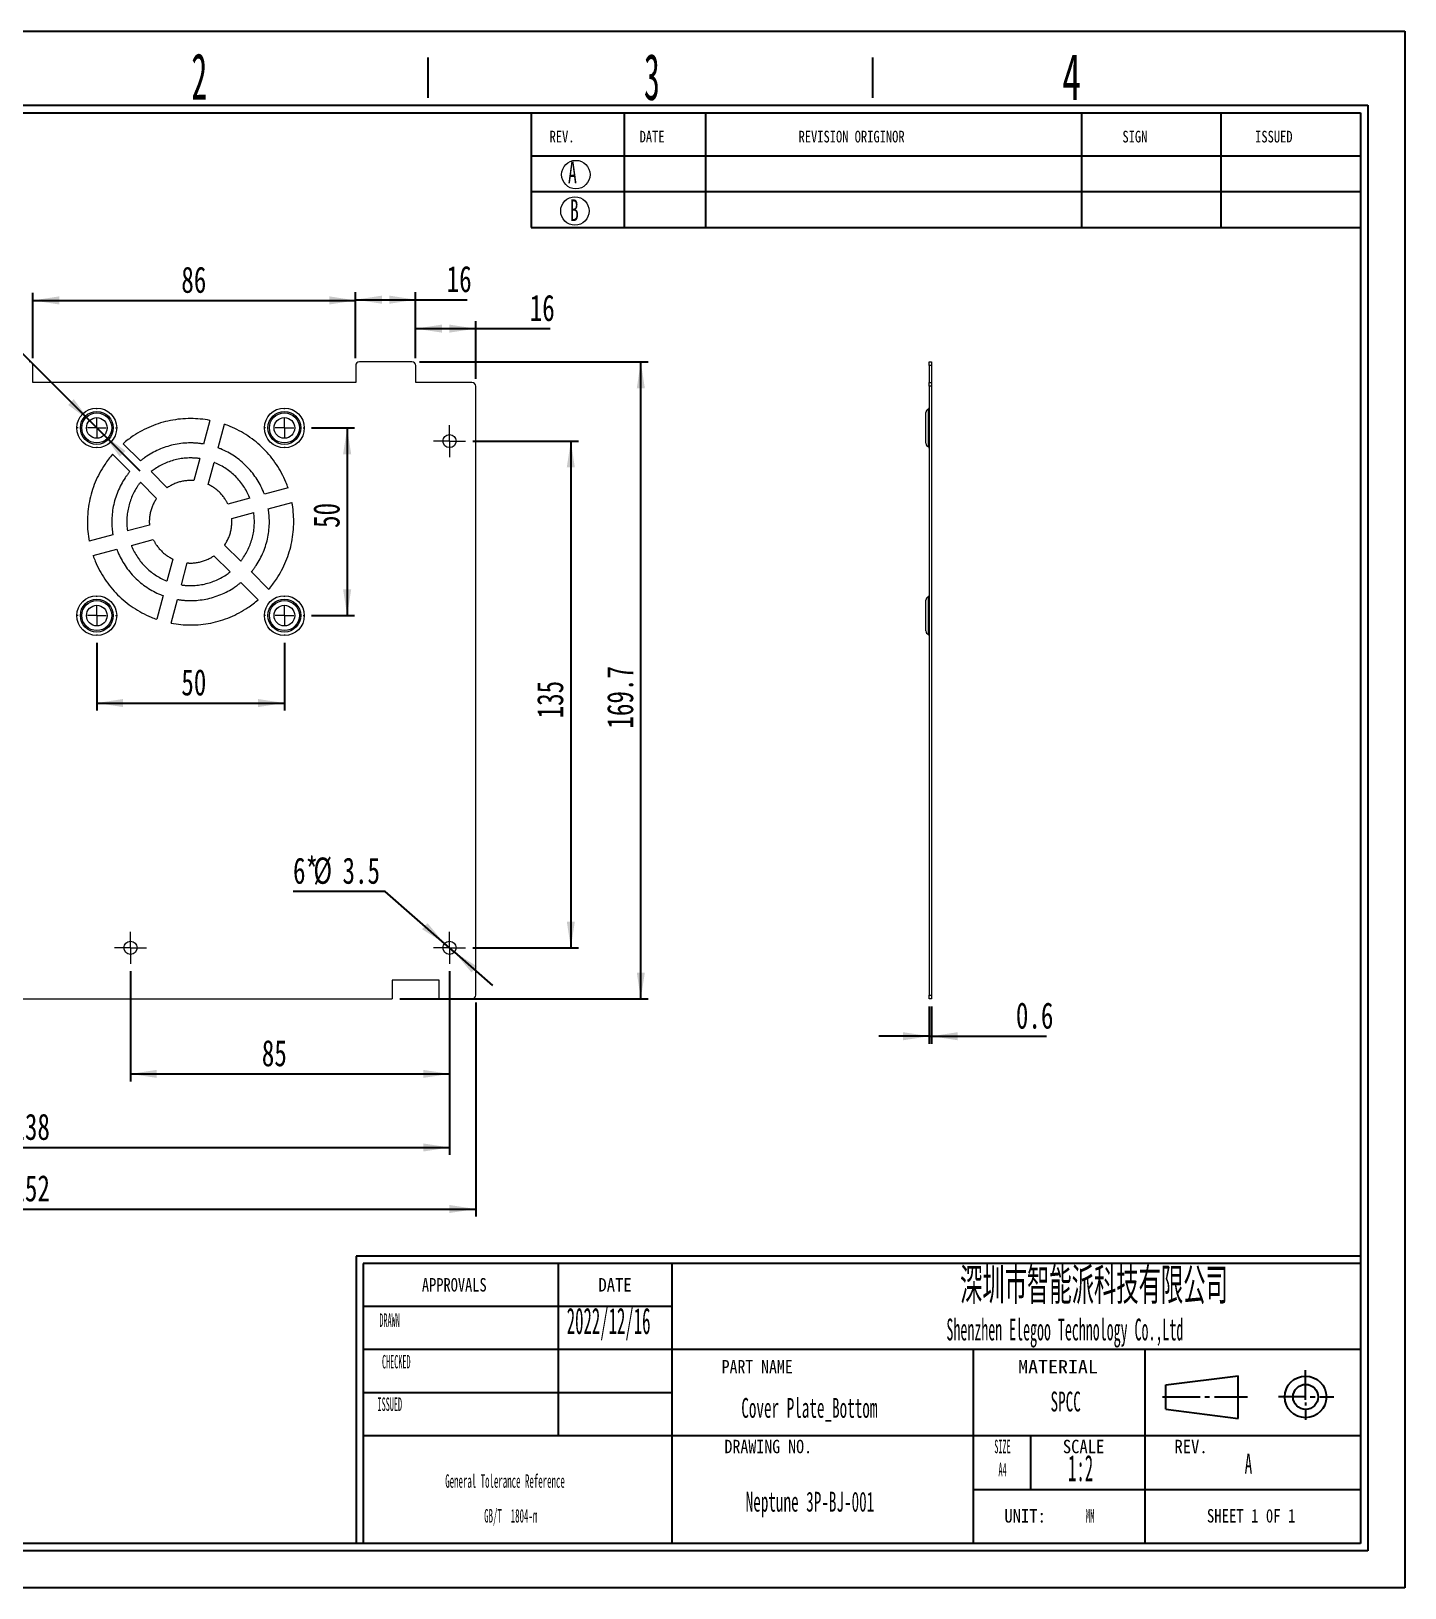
# Model space of a CAD drawing. Header units: millimetres. Extents: x 2 to 295, y 1 to 209.
# Drawn here: x 112 to 295.1, y 1.3 to 208.7 of the extents above; entities that cross this region are included whole.
import ezdxf

# ---------------------------------------------------------------- set-up
doc = ezdxf.new("R2010")
doc.units = ezdxf.units.MM
doc.linetypes.add('CENTER', pattern=[10.16, 6.35, -1.27, 1.27, -1.27])
doc.layers.add('DIM', color=5, linetype='Continuous')
doc.layers.add('SLD-0', color=179, linetype='Continuous')
doc.layers.add('中心线', color=1, linetype='CENTER', lineweight=15)
doc.styles.add('SLDTEXTSTYLE0', font='TXT', dxfattribs={"width": 0.56})
doc.styles.add('SLDTEXTSTYLE1', font='TXT', dxfattribs={"width": 0.469})
doc.styles.add('SLDTEXTSTYLE10', font='TXT', dxfattribs={"width": 1.089})
doc.styles.add('SLDTEXTSTYLE11', font='TXT', dxfattribs={"width": 0.56, "bigfont": 'bigfont'})
doc.styles.add('SLDTEXTSTYLE12', font='TXT', dxfattribs={"width": 0.805625})
doc.styles.add('SLDTEXTSTYLE13', font='TXT', dxfattribs={"width": 0.7})
doc.styles.add('SLDTEXTSTYLE2', font='TXT', dxfattribs={"width": 0.484})
doc.styles.add('SLDTEXTSTYLE3', font='TXT', dxfattribs={"width": 0.40535})
doc.styles.add('SLDTEXTSTYLE4', font='TXT', dxfattribs={"width": 0.6})
doc.styles.add('SLDTEXTSTYLE5', font='TXT', dxfattribs={"width": 0.5025})
doc.styles.add('SLDTEXTSTYLE6', font='TXT', dxfattribs={"width": 0.9075})
doc.styles.add('SLDTEXTSTYLE7', font='TXT', dxfattribs={"width": 0.870455})
doc.styles.add('SLDTEXTSTYLE8', font='TXT', dxfattribs={"width": 0.7865})
doc.styles.add('SLDTEXTSTYLE9', font='TXT', dxfattribs={"width": 0.862222})
doc.dimstyles.new('SLDDIMSTYLE0', dxfattribs={"dimtxt": 3.5, "dimasz": 3.5, "dimexe": 0, "dimexo": 0.0625, "dimgap": 0.875, "dimtad": 2, "dimlfac": 2, "dimrnd": 1e-09, "dimzin": 12, "dimdsep": 46, "dimtxsty": 'SLDTEXTSTYLE1', "dimsah": 1, "dimcen": 0.09, "dimadec": 0, "dimazin": 3, "dimtfac": 1, "dimtofl": 0, "dimtmove": 0, "dimatfit": 3, "dimfxl": 0, "dimfrac": 2, "dimtolj": 1, "dimtzin": 12, "dimarcsym": 0})
doc.dimstyles.new('SLDDIMSTYLE1', dxfattribs={"dimtxt": 3.5, "dimasz": 3.5, "dimexe": 0, "dimexo": 0.0625, "dimgap": 0.875, "dimtad": 0, "dimtih": 1, "dimtoh": 1, "dimlfac": 2, "dimrnd": 1e-09, "dimzin": 12, "dimdsep": 46, "dimtxsty": 'SLDTEXTSTYLE1', "dimsah": 1, "dimcen": 0, "dimadec": 0, "dimazin": 3, "dimtfac": 1, "dimtmove": 0, "dimatfit": 3, "dimfxl": 0, "dimfrac": 2, "dimtolj": 1, "dimtzin": 12, "dimarcsym": 0})
doc.dimstyles.new('SLDDIMSTYLE2', dxfattribs={"dimtxt": 3.5, "dimasz": 3.5, "dimexe": 0, "dimexo": 0.0625, "dimgap": 0.875, "dimtad": 0, "dimtih": 1, "dimtoh": 1, "dimlfac": 2, "dimrnd": 1e-09, "dimzin": 12, "dimdsep": 46, "dimtxsty": 'SLDTEXTSTYLE1', "dimsah": 1, "dimcen": 0, "dimadec": 0, "dimazin": 3, "dimtfac": 1, "dimtmove": 0, "dimatfit": 3, "dimfxl": 0, "dimfrac": 2, "dimtolj": 1, "dimtzin": 12, "dimarcsym": 0})
doc.dimstyles.new('SLDDIMSTYLE4', dxfattribs={"dimtxt": 3.5, "dimasz": 3.5, "dimexe": 0, "dimexo": 0.0625, "dimgap": 0.875, "dimtad": 2, "dimlfac": 2, "dimrnd": 1e-09, "dimdsep": 46, "dimtxsty": 'SLDTEXTSTYLE1', "dimsah": 1, "dimcen": 0.09, "dimadec": 0, "dimazin": 2, "dimtfac": 1, "dimtmove": 0, "dimatfit": 0, "dimfxl": 0, "dimfrac": 2, "dimtolj": 1, "dimtzin": 12, "dimarcsym": 0})

# ---------------------------------------------------------------- blocks, each defined once
blk = doc.blocks.new('SW_NOTE_1')
at = {"layer": 'SLD-0', "color": 0, "char_height": 1.7927, "attachment_point": 2, "style": 'SLDTEXTSTYLE2'}
for s, insert in [('General Tolerance Reference', (12.75, 2.31)), ('GB/T  1804-m', (13.51, -2.32))]:
    blk.add_mtext(s, dxfattribs=dict(at, insert=insert))
blk = doc.blocks.new('_D')
at = {"layer": 'DIM'}
for p, q in [((45.28, 79.26), (45.28, 50.76)), ((171.28, 79.26), (171.28, 50.76)), ((45.28, 51.76), (171.28, 51.76))]:
    blk.add_line(p, q, dxfattribs=at)
for points in [[(45.28, 51.76), (48.78, 51.23), (48.78, 52.3)], [(171.28, 51.76), (167.78, 52.3), (167.78, 51.23)]]:
    blk.add_solid(points, dxfattribs=at)
at = {"layer": 'DIM', "insert": (109.54, 56.28), "char_height": 3.5, "attachment_point": 1, "style": 'SLDTEXTSTYLE13'}
blk.add_mtext('252', dxfattribs=at)
blk = doc.blocks.new('_D_1')
at = {"layer": 'DIM'}
for p, q in [((163.78, 164.61), (194.28, 164.61)), ((193.28, 79.76), (193.28, 164.61)), ((161.16, 79.76), (194.28, 79.76))]:
    blk.add_line(p, q, dxfattribs=at)
for points in [[(193.28, 164.61), (192.75, 161.11), (193.82, 161.11)], [(193.28, 79.76), (193.82, 83.26), (192.75, 83.26)]]:
    blk.add_solid(points, dxfattribs=at)
at = {"layer": 'DIM', "insert": (188.77, 115.76), "char_height": 3.5, "attachment_point": 1, "rotation": 90, "style": 'SLDTEXTSTYLE13'}
blk.add_mtext('169.7', dxfattribs=at)
blk = doc.blocks.new('_D_2')
at = {"layer": 'DIM'}
for p, q in [((170.91, 154.06), (184.96, 154.06)), ((183.96, 154.06), (183.96, 86.56)), ((170.91, 86.56), (184.96, 86.56))]:
    blk.add_line(p, q, dxfattribs=at)
for points in [[(183.96, 154.06), (183.42, 150.56), (184.49, 150.56)], [(183.96, 86.56), (184.49, 90.06), (183.42, 90.06)]]:
    blk.add_solid(points, dxfattribs=at)
at = {"layer": 'DIM', "insert": (179.44, 117.12), "char_height": 3.5, "attachment_point": 1, "rotation": 90, "style": 'SLDTEXTSTYLE13'}
blk.add_mtext('135', dxfattribs=at)
blk = doc.blocks.new('_D_3')
at = {"layer": 'DIM'}
for p, q in [((48.78, 83.44), (48.78, 58.96)), ((167.78, 83.44), (167.78, 58.96)), ((48.78, 59.96), (167.78, 59.96))]:
    blk.add_line(p, q, dxfattribs=at)
for points in [[(48.78, 59.96), (52.28, 59.42), (52.28, 60.5)], [(167.78, 59.96), (164.28, 60.5), (164.28, 59.42)]]:
    blk.add_solid(points, dxfattribs=at)
at = {"layer": 'DIM', "insert": (109.54, 64.47), "char_height": 3.5, "attachment_point": 1, "style": 'SLDTEXTSTYLE13'}
blk.add_mtext('238', dxfattribs=at)
blk = doc.blocks.new('_D_4')
at = {"layer": 'DIM'}
for p, q in [((159.2, 94.08), (146.94, 94.08)), ((167.13, 87.14), (159.2, 94.08)), ((168.44, 85.99), (167.13, 87.14)), ((168.44, 85.99), (173.51, 81.56))]:
    blk.add_line(p, q, dxfattribs=at)
for points in [[(167.13, 87.14), (164.85, 89.85), (164.14, 89.04)], [(168.44, 85.99), (170.72, 83.28), (171.43, 84.09)]]:
    blk.add_solid(points, dxfattribs=at)
at = {"layer": 'DIM', "char_height": 3.5, "attachment_point": 1, "style": 'SLDTEXTSTYLE13'}
for s, insert in [('6*', (146.94, 98.59)), ('%%c', (149.66, 98.59)), ('3.5', (153.53, 98.59))]:
    blk.add_mtext(s, dxfattribs=dict(at, insert=insert))
blk = doc.blocks.new('_D_5')
at = {"layer": 'DIM'}
for p, q in [((120.78, 127.19), (120.78, 118.17)), ((145.78, 127.19), (145.78, 118.17)), ((120.78, 119.17), (145.78, 119.17))]:
    blk.add_line(p, q, dxfattribs=at)
for points in [[(120.78, 119.17), (124.28, 118.63), (124.28, 119.7)], [(145.78, 119.17), (142.28, 119.7), (142.28, 118.63)]]:
    blk.add_solid(points, dxfattribs=at)
at = {"layer": 'DIM', "insert": (132.05, 123.68), "char_height": 3.5, "attachment_point": 1, "style": 'SLDTEXTSTYLE13'}
blk.add_mtext('50', dxfattribs=at)
blk = doc.blocks.new('_D_6')
at = {"layer": 'DIM'}
for p, q in [((149.41, 155.81), (155.15, 155.81)), ((154.15, 155.81), (154.15, 130.81)), ((149.41, 130.81), (155.15, 130.81))]:
    blk.add_line(p, q, dxfattribs=at)
for points in [[(154.15, 155.81), (153.61, 152.31), (154.69, 152.31)], [(154.15, 130.81), (154.69, 134.31), (153.61, 134.31)]]:
    blk.add_solid(points, dxfattribs=at)
at = {"layer": 'DIM', "insert": (149.64, 142.49), "char_height": 3.5, "attachment_point": 1, "rotation": 90, "style": 'SLDTEXTSTYLE13'}
blk.add_mtext('50', dxfattribs=at)
blk = doc.blocks.new('SW_SYMBOL_HOLE_SPOT')
at = {"layer": 'DIM', "color": 0}
for p, q in [((0, 875), (0, 75)), ((1600, 75), (1600, 875)), ((0, 75), (1600, 75))]:
    blk.add_line(p, q, dxfattribs=at)
blk = doc.blocks.new('_D_7')
at = {"layer": 'DIM'}
for p, q in [((99.03, 177.56), (52.83, 177.56)), ((119.81, 156.79), (99.03, 177.56)), ((121.76, 154.84), (119.81, 156.79)), ((121.76, 154.84), (126.52, 150.08))]:
    blk.add_line(p, q, dxfattribs=at)
for points in [[(119.81, 156.79), (117.72, 159.64), (116.96, 158.88)], [(121.76, 154.84), (123.85, 151.99), (124.61, 152.75)]]:
    blk.add_solid(points, dxfattribs=at)
at = {"layer": 'DIM', "xscale": 0.004072727272727273, "yscale": 0.004072727272727273, "zscale": 0.004072727272727273}
blk.add_blockref('SW_SYMBOL_HOLE_SPOT', (63.51, 177.42), dxfattribs=at)
at = {"layer": 'DIM', "char_height": 3.5, "attachment_point": 1, "style": 'SLDTEXTSTYLE13'}
for s, insert in [('4*', (52.83, 181.65)), ('%%c', (55.56, 181.65)), ('5.5', (59.43, 181.65)), ('%%c', (70.43, 181.65)), ('10Protruding1.5mm', (74.3, 181.65))]:
    blk.add_mtext(s, dxfattribs=dict(at, insert=insert))
blk = doc.blocks.new('_D_8')
at = {"layer": 'DIM'}
for p, q in [((125.28, 83.44), (125.28, 68.76)), ((167.78, 83.44), (167.78, 68.76)), ((125.28, 69.76), (167.78, 69.76))]:
    blk.add_line(p, q, dxfattribs=at)
for points in [[(125.28, 69.76), (128.78, 69.23), (128.78, 70.3)], [(167.78, 69.76), (164.28, 70.3), (164.28, 69.23)]]:
    blk.add_solid(points, dxfattribs=at)
at = {"layer": 'DIM', "insert": (142.78, 74.28), "char_height": 3.5, "attachment_point": 1, "style": 'SLDTEXTSTYLE13'}
blk.add_mtext('85', dxfattribs=at)
blk = doc.blocks.new('_D_13')
at = {"layer": 'DIM'}
for p, q in [((112.28, 165.11), (112.28, 173.8)), ((112.28, 172.8), (155.28, 172.8)), ((155.28, 165.11), (155.28, 173.8))]:
    blk.add_line(p, q, dxfattribs=at)
for points in [[(112.28, 172.8), (115.78, 172.26), (115.78, 173.34)], [(155.28, 172.8), (151.78, 173.34), (151.78, 172.26)]]:
    blk.add_solid(points, dxfattribs=at)
at = {"layer": 'DIM', "insert": (132.05, 177.31), "char_height": 3.5, "attachment_point": 1, "style": 'SLDTEXTSTYLE13'}
blk.add_mtext('86', dxfattribs=at)
blk = doc.blocks.new('_D_14')
at = {"layer": 'DIM'}
for p, q in [((155.28, 165.11), (155.28, 173.9)), ((155.28, 172.9), (163.28, 172.9)), ((163.28, 165.11), (163.28, 173.9)), ((163.28, 172.9), (170.14, 172.9))]:
    blk.add_line(p, q, dxfattribs=at)
for points in [[(155.28, 172.9), (158.78, 172.36), (158.78, 173.44)], [(163.28, 172.9), (159.78, 173.44), (159.78, 172.36)]]:
    blk.add_solid(points, dxfattribs=at)
at = {"layer": 'DIM', "insert": (167.41, 177.41), "char_height": 3.5, "attachment_point": 1, "style": 'SLDTEXTSTYLE13'}
blk.add_mtext('16', dxfattribs=at)
blk = doc.blocks.new('_D_15')
at = {"layer": 'DIM'}
for p, q in [((163.28, 165.11), (163.28, 170.04)), ((163.28, 169.04), (171.28, 169.04)), ((171.28, 162.36), (171.28, 170.04)), ((171.28, 169.04), (181.2, 169.04))]:
    blk.add_line(p, q, dxfattribs=at)
for points in [[(163.28, 169.04), (166.78, 168.51), (166.78, 169.58)], [(171.28, 169.04), (167.78, 169.58), (167.78, 168.51)]]:
    blk.add_solid(points, dxfattribs=at)
at = {"layer": 'DIM', "insert": (178.48, 173.56), "char_height": 3.5, "attachment_point": 1, "style": 'SLDTEXTSTYLE13'}
blk.add_mtext('16', dxfattribs=at)
blk = doc.blocks.new('SW_CENTERMARKSYMBOL_1')
at = {"layer": '中心线', "color": 0}
for p, q in [((0, 1.25), (0, 2.125)), ((-1.25, 0), (-2.125, 0)), ((0, 0), (-1.25, 0)), ((0, 0), (0, 1.25)), ((0, 0), (0, -1.25)), ((0, 0), (1.25, 0)), ((1.25, 0), (2.125, 0)), ((0, -1.25), (0, -2.125))]:
    blk.add_line(p, q, dxfattribs=at)
blk = doc.blocks.new('SW_CENTERMARKSYMBOL_3')
at = {"layer": '中心线', "color": 0}
for p, q in [((0, 1.25), (0, 2.125)), ((-1.25, 0), (-2.125, 0)), ((0, 0), (-1.25, 0)), ((0, 0), (0, 1.25)), ((0, 0), (0, -1.25)), ((0, 0), (1.25, 0)), ((1.25, 0), (2.125, 0)), ((0, -1.25), (0, -2.125))]:
    blk.add_line(p, q, dxfattribs=at)
blk = doc.blocks.new('SW_CENTERMARKSYMBOL_5')
at = {"layer": '中心线', "color": 0}
for p, q in [((0, 1.25), (0, 2.125)), ((-1.25, 0), (-2.125, 0)), ((0, 0), (-1.25, 0)), ((0, 0), (0, 1.25)), ((0, 0), (0, -1.25)), ((0, 0), (1.25, 0)), ((1.25, 0), (2.125, 0)), ((0, -1.25), (0, -2.125))]:
    blk.add_line(p, q, dxfattribs=at)
blk = doc.blocks.new('SW_CENTERMARKSYMBOL_6')
at = {"layer": '中心线', "color": 0}
for p, q in [((0, 2.5), (0, 2.625)), ((-2.5, 0), (-2.625, 0)), ((0, 0), (-1.25, 0)), ((0, 0), (0, 1.25)), ((0, 0), (0, -1.25)), ((0, 0), (1.25, 0)), ((2.5, 0), (2.625, 0)), ((0, -2.5), (0, -2.625))]:
    blk.add_line(p, q, dxfattribs=at)
blk = doc.blocks.new('SW_CENTERMARKSYMBOL_7')
at = {"layer": '中心线', "color": 0}
for p, q in [((0, 2.5), (0, 2.625)), ((-2.5, 0), (-2.625, 0)), ((0, 0), (-1.25, 0)), ((0, 0), (0, 1.25)), ((0, 0), (0, -1.25)), ((0, 0), (1.25, 0)), ((2.5, 0), (2.625, 0)), ((0, -2.5), (0, -2.625))]:
    blk.add_line(p, q, dxfattribs=at)
blk = doc.blocks.new('SW_CENTERMARKSYMBOL_8')
at = {"layer": '中心线', "color": 0}
for p, q in [((0, 2.5), (0, 2.625)), ((-2.5, 0), (-2.625, 0)), ((0, 0), (-1.25, 0)), ((0, 0), (0, 1.25)), ((0, 0), (0, -1.25)), ((0, 0), (1.25, 0)), ((2.5, 0), (2.625, 0)), ((0, -2.5), (0, -2.625))]:
    blk.add_line(p, q, dxfattribs=at)
blk = doc.blocks.new('SW_CENTERMARKSYMBOL_9')
at = {"layer": '中心线', "color": 0}
for p, q in [((0, 2.5), (0, 2.625)), ((-2.5, 0), (-2.625, 0)), ((0, 0), (-1.25, 0)), ((0, 0), (0, 1.25)), ((0, 0), (0, -1.25)), ((0, 0), (1.25, 0)), ((2.5, 0), (2.625, 0)), ((0, -2.5), (0, -2.625))]:
    blk.add_line(p, q, dxfattribs=at)
blk = doc.blocks.new('_D_17')
at = {"layer": 'DIM'}
for p, q in [((231.73, 78.76), (231.73, 73.78)), ((232.03, 78.76), (232.03, 73.78)), ((231.73, 74.78), (225, 74.78)), ((231.73, 74.78), (232.03, 74.78)), ((232.03, 74.78), (247.35, 74.78))]:
    blk.add_line(p, q, dxfattribs=at)
for points in [[(231.73, 74.78), (228.23, 75.32), (228.23, 74.24)], [(232.03, 74.78), (235.53, 74.24), (235.53, 75.32)]]:
    blk.add_solid(points, dxfattribs=at)
at = {"layer": 'DIM', "insert": (243.27, 79.29), "char_height": 3.5, "attachment_point": 1, "style": 'SLDTEXTSTYLE13'}
blk.add_mtext('0.6', dxfattribs=at)

msp = doc.modelspace()

# ---------------------------------------------------------------- linework, layer by layer
at = {"color": 7, "linetype": 'Continuous', "lineweight": 15}
for p, q in [((112.2847, 161.8639), (112.2847, 164.1139)), ((155.2847, 164.1139), (155.2847, 161.8639)), ((162.7847, 164.6139), (155.7847, 164.6139)), ((163.2847, 161.8639), (163.2847, 164.1139)), ((231.7284, 164.6139), (232.0284, 164.6139)), ((231.7284, 164.1139), (231.7284, 164.6139)), ((232.0284, 164.1139), (231.7284, 164.1139)), ((231.7284, 164.1139), (231.7284, 161.8639)), ((232.0284, 164.6139), (232.0284, 164.1139)), ((232.0284, 164.1139), (232.0284, 161.8639)), ((155.2847, 161.8639), (112.2847, 161.8639)), ((170.7847, 161.8639), (163.2847, 161.8639)), ((231.7284, 161.8639), (232.0284, 161.8639)), ((231.7284, 161.3639), (231.7284, 161.8639)), ((232.0284, 161.8639), (232.0284, 161.3639)), ((171.2847, 80.2639), (171.2847, 161.3639)), ((232.0284, 161.3639), (231.7284, 161.3639)), ((231.7284, 161.3639), (231.7284, 80.2639)), ((232.0284, 161.3639), (232.0284, 80.2639)), ((231.2784, 153.7677), (231.2784, 157.8601)), ((231.5998, 158.3271), (231.5998, 155.8139)), ((135.8681, 156.819), (135.024, 153.6688)), ((136.9559, 153.1512), (137.8, 156.3015)), ((231.5998, 155.8139), (231.5998, 153.3007)), ((126.6009, 151.4119), (124.2947, 153.7181)), ((232.0697, 153.8139), (232.0284, 153.8139)), ((122.8805, 152.3039), (125.1867, 149.9977)), ((134.5034, 151.7261), (133.7185, 148.7968)), ((130.1675, 147.8453), (128.0231, 149.9897)), ((135.6504, 148.2791), (136.4353, 151.2084)), ((126.6089, 148.5755), (128.7533, 146.431)), ((146.2723, 147.8292), (143.122, 146.9851)), ((231.7284, 148.8139), (231.6905, 148.8139)), ((232.0692, 148.8139), (232.0284, 148.8139)), ((141.1792, 146.4645), (138.2499, 145.6796)), ((143.6396, 145.0532), (146.7898, 145.8973)), ((138.7676, 143.7477), (141.6969, 144.5327)), ((122.9297, 141.5746), (119.7796, 140.7305)), ((127.8018, 142.88), (124.8725, 142.0951)), ((120.2971, 138.7986), (123.4474, 139.6427)), ((125.3901, 140.1633), (128.3194, 140.9482)), ((139.9605, 138.0523), (137.8161, 140.1967)), ((130.919, 138.3487), (130.1341, 135.4194)), ((132.0659, 134.9017), (132.8508, 137.831)), ((136.4018, 138.7825), (138.5463, 136.6381)), ((231.6905, 137.8139), (231.7284, 137.8139)), ((232.0284, 137.8139), (232.0692, 137.8139)), ((139.9685, 135.2159), (142.2746, 132.9097)), ((143.6889, 134.3239), (141.3827, 136.6301)), ((129.6135, 133.4766), (128.7694, 130.3263)), ((130.7013, 129.8088), (131.5454, 132.9589)), ((231.2784, 128.7677), (231.2784, 132.8601)), ((231.5998, 133.3271), (231.5998, 130.8139)), ((232.0284, 132.8139), (232.0697, 132.8139)), ((231.5998, 130.8139), (231.5998, 128.3007)), ((166.4097, 82.2639), (160.1597, 82.2639)), ((160.1597, 82.2639), (160.1597, 79.7639)), ((166.4097, 79.7639), (166.4097, 82.2639)), ((68.7847, 79.7639), (160.1597, 79.7639)), ((166.4097, 79.7639), (170.7847, 79.7639)), ((231.7284, 80.2639), (232.0284, 80.2639)), ((231.7284, 79.7639), (231.7284, 80.2639)), ((232.0284, 79.7639), (231.7284, 79.7639)), ((232.0284, 80.2639), (232.0284, 79.7639))]:
    msp.add_line(p, q, dxfattribs=at)
for centre, radius in [((120.7847, 155.8139), 2.6538), ((120.7847, 155.8139), 2.1868), ((120.7847, 155.8139), 2), ((145.7847, 155.8139), 2.6538), ((145.7847, 155.8139), 2.1868), ((145.7847, 155.8139), 2), ((120.7847, 155.8139), 1.375), ((145.7847, 155.8139), 1.375), ((167.7847, 154.0639), 0.875), ((120.7847, 130.8139), 2.6538), ((120.7847, 130.8139), 2.1868), ((120.7847, 130.8139), 2), ((145.7847, 130.8139), 2.6538), ((145.7847, 130.8139), 2.1868), ((145.7847, 130.8139), 2), ((120.7847, 130.8139), 1.375), ((145.7847, 130.8139), 1.375), ((125.2847, 86.5639), 0.875), ((167.7847, 86.5639), 0.875)]:
    msp.add_circle(centre, radius, dxfattribs=at)
for centre, radius, start, end in [((111.7847, 164.1139), 0.5, 0, 90), ((155.7847, 164.1139), 0.5, 90, 180), ((162.7847, 164.1139), 0.5, 0, 90), ((170.7847, 161.3639), 0.5, 0, 90), ((231.7784, 157.8601), 0.5, 110.924832, 180), ((231.5284, 158.5139), 0.2, 290.924832, 0), ((231.7784, 153.7677), 0.5, 180, 249.075168), ((231.5284, 153.1139), 0.2, 0, 69.075168), ((231.7784, 132.8601), 0.5, 110.924832, 180), ((231.5284, 133.5139), 0.2, 290.924832, 0), ((231.7784, 128.7677), 0.5, 180, 249.075168), ((231.5284, 128.1139), 0.2, 0, 69.075168), ((170.7847, 80.2639), 0.5, 270, 0)]:
    msp.add_arc(centre, radius, start, end, dxfattribs=at)
for points, knots in [([(135.8681, 156.819), (135.0172, 156.9818), (133.251, 157.1492), (130.5849, 156.8866), (127.9889, 156.0991), (125.892, 154.9783), (124.7234, 154.0882), (124.2948, 153.7179)], [0.219918472, 0.219918472, 0.219918472, 0.219918472, 0.25, 0.28125, 0.3125, 0.34375, 0.363414878, 0.363414878, 0.363414878, 0.363414878]), ([(146.2721, 147.8291), (146.1847, 148.0807), (145.7698, 149.1712), (144.7911, 151.0022), (143.0701, 153.0993), (140.973, 154.8203), (139.142, 155.799), (138.0515, 156.2139), (137.7999, 156.3013)], [0.053251735, 0.053251735, 0.053251735, 0.053251735, 0.0625, 0.09375, 0.125, 0.15625, 0.1875, 0.196748269, 0.196748269, 0.196748269, 0.196748269]), ([(135.024, 153.6689), (134.9521, 153.6805), (134.8084, 153.7038), (134.5921, 153.733), (134.3753, 153.758), (134.1581, 153.7784), (133.9404, 153.7942), (133.7222, 153.8056), (133.5036, 153.8124), (133.0143, 153.8175), (132.2538, 153.7804), (131.2331, 153.6286), (130.2318, 153.3782), (129.2602, 153.0301), (128.327, 152.5892), (127.6354, 152.1745), (127.1593, 151.8444), (126.8753, 151.634), (126.6923, 151.486), (126.6008, 151.412)], [0, 0, 0, 0, 0.02430135, 0.04857998, 0.07284643, 0.09711129, 0.12138511, 0.14567847, 0.1700019, 0.19436588, 0.30896939, 0.4236036, 0.53820711, 0.65284132, 0.76744483, 0.88207904, 0.92145317, 0.96074528, 1, 1, 1, 1]), ([(122.8806, 152.3037), (122.5104, 151.8752), (121.6202, 150.7066), (120.4994, 148.6097), (119.712, 146.0137), (119.4494, 143.3475), (119.6168, 141.5813), (119.7796, 140.7305)], [0.386585119, 0.386585119, 0.386585119, 0.386585119, 0.40625, 0.4375, 0.46875, 0.5, 0.530081525, 0.530081525, 0.530081525, 0.530081525]), ([(134.5035, 151.7261), (134.4362, 151.7354), (134.3017, 151.754), (134.0992, 151.7756), (133.8963, 151.7928), (133.6929, 151.8049), (133.4889, 151.8123), (133.0748, 151.8172), (132.4502, 151.7868), (131.6239, 151.6639), (130.8133, 151.4612), (130.0268, 151.1794), (129.2712, 150.8226), (128.6983, 150.4782), (128.2871, 150.193), (128.111, 150.0574), (128.0231, 149.9897)], [0, 0, 0, 0, 0.029539413, 0.059065706, 0.088595973, 0.118147303, 0.147736749, 0.177381297, 0.298349792, 0.419358254, 0.540326749, 0.661335211, 0.782303706, 0.903312169, 0.95170895, 1, 1, 1, 1]), ([(143.122, 146.9851), (143.1, 147.0431), (143.0559, 147.1594), (142.8804, 147.5929), (142.5601, 148.2717), (142.0291, 149.1566), (141.4146, 149.9859), (140.7212, 150.7503), (139.9567, 151.4437), (139.1275, 152.0582), (138.2425, 152.5892), (137.5638, 152.9095), (137.1302, 153.0851), (137.0139, 153.1292), (136.9559, 153.1512)], [0, 0, 0, 0, 0.02072741, 0.04148537, 0.15609863, 0.2707426, 0.38535586, 0.49999982, 0.61461308, 0.72925705, 0.84387031, 0.95851427, 0.97927143, 1, 1, 1, 1]), ([(125.1866, 149.9977), (125.142, 149.9431), (125.0528, 149.8337), (124.9232, 149.6661), (124.7966, 149.4961), (124.6735, 149.3232), (124.3999, 148.9227), (124.0094, 148.2716), (123.5685, 147.3386), (123.2204, 146.3669), (122.97, 145.3657), (122.8182, 144.3448), (122.7776, 143.5115), (122.7906, 142.8767), (122.8181, 142.4406), (122.8625, 142.0061), (122.9073, 141.7185), (122.9297, 141.5746)], [0, 0, 0, 0, 0.02354653, 0.04710269, 0.07067813, 0.09428246, 0.11792528, 0.2325296, 0.34716461, 0.46176893, 0.57640394, 0.69100826, 0.80564327, 0.85431189, 0.90287123, 0.95140575, 1, 1, 1, 1]), ([(141.1792, 146.4645), (141.1654, 146.4986), (141.0475, 146.7905), (140.793, 147.3272), (140.221, 148.2819), (139.3339, 149.3631), (138.2527, 150.2501), (137.2981, 150.8221), (136.7613, 151.0767), (136.4694, 151.1947), (136.4353, 151.2084)], [0, 0, 0, 0, 0.01601269, 0.13706279, 0.25815288, 0.5, 0.74184711, 0.86289721, 0.9839873, 1, 1, 1, 1]), ([(126.6088, 148.5755), (126.5748, 148.5317), (126.5066, 148.4442), (126.4075, 148.3103), (126.3108, 148.1744), (126.0914, 147.8529), (125.7761, 147.3273), (125.4192, 146.572), (125.1374, 145.7854), (124.9347, 144.9749), (124.8119, 144.1485), (124.7779, 143.4559), (124.7914, 142.906), (124.8196, 142.4991), (124.8548, 142.2298), (124.8725, 142.0951)], [0, 0, 0, 0, 0.024133544, 0.0482874, 0.072470851, 0.096693146, 0.217662646, 0.338672114, 0.459641614, 0.580651082, 0.701620583, 0.822630051, 0.881841227, 0.940918984, 1, 1, 1, 1]), ([(133.7185, 148.7968), (133.6705, 148.8002), (133.5743, 148.8071), (133.4296, 148.8126), (133.1532, 148.8163), (132.7447, 148.7963), (132.2101, 148.7168), (131.6856, 148.5856), (131.1766, 148.4034), (130.6879, 148.1723), (130.3572, 147.9745), (130.188, 147.8592), (130.1675, 147.8453)], [0, 0, 0, 0, 0.03857324, 0.07719821, 0.11590158, 0.25990838, 0.40398884, 0.54799565, 0.69207611, 0.83608292, 0.98016338, 1, 1, 1, 1]), ([(138.2499, 145.6796), (138.2268, 145.7272), (138.1805, 145.8223), (138.1059, 145.9624), (138.0275, 146.1005), (137.9449, 146.2363), (137.7895, 146.4764), (137.5432, 146.8087), (137.18, 147.2091), (136.7796, 147.5723), (136.4189, 147.8397), (136.1176, 148.0305), (135.8877, 148.1621), (135.7295, 148.2401), (135.6504, 148.2791)], [0, 0, 0, 0, 0.04234818, 0.08468134, 0.12703505, 0.1694448, 0.21194596, 0.35593948, 0.50000665, 0.64400017, 0.78806733, 0.85880985, 0.92939921, 1, 1, 1, 1]), ([(128.7533, 146.431), (128.7394, 146.4106), (128.6241, 146.2415), (128.4263, 145.9107), (128.1952, 145.4221), (128.0129, 144.9131), (127.8818, 144.3887), (127.8021, 143.8539), (127.7814, 143.4214), (127.7871, 143.0966), (127.7969, 142.9522), (127.8018, 142.88)], [0, 0, 0, 0, 0.0198364, 0.16384381, 0.30792488, 0.45193229, 0.59601336, 0.74002077, 0.88410184, 0.94211232, 1, 1, 1, 1]), ([(143.6887, 134.3241), (144.059, 134.7526), (144.9491, 135.9212), (146.0699, 138.0181), (146.8574, 140.6141), (147.0347, 142.414), (147.0347, 143.3139), (147.0347, 144.1802), (146.9526, 145.0464), (146.7898, 145.8973)], [0.886585119, 0.886585119, 0.886585119, 0.886585119, 0.90625, 0.9375, 0.96875, 1, 1, 1, 1.030081525, 1.030081525, 1.030081525, 1.030081525]), ([(137.8161, 140.1967), (137.83, 140.2172), (137.9453, 140.3863), (138.143, 140.7171), (138.3741, 141.2057), (138.5564, 141.7147), (138.6876, 142.2391), (138.7672, 142.7739), (138.7879, 143.2064), (138.7822, 143.5311), (138.7725, 143.6756), (138.7676, 143.7477)], [0, 0, 0, 0, 0.0198364, 0.16384383, 0.30792492, 0.45193235, 0.59601344, 0.74003937, 0.88410213, 0.94211539, 1, 1, 1, 1]), ([(139.9605, 138.0523), (139.9946, 138.096), (140.0628, 138.1836), (140.1618, 138.3175), (140.2585, 138.4534), (140.4779, 138.7749), (140.7932, 139.3005), (141.1501, 140.0558), (141.4319, 140.8424), (141.6347, 141.6529), (141.7575, 142.4793), (141.7914, 143.1719), (141.778, 143.7218), (141.7498, 144.1287), (141.7145, 144.398), (141.6969, 144.5327)], [0, 0, 0, 0, 0.02413355, 0.0482874, 0.07247085, 0.09669315, 0.21766265, 0.33867213, 0.45964163, 0.5806511, 0.70163065, 0.82263018, 0.88184605, 0.94092379, 1, 1, 1, 1]), ([(141.3828, 136.63), (141.4274, 136.6847), (141.5166, 136.7941), (141.6462, 136.9616), (141.7727, 137.1317), (141.8959, 137.3046), (142.1694, 137.7051), (142.56, 138.3562), (143.0009, 139.2892), (143.3489, 140.2609), (143.5993, 141.2621), (143.7512, 142.283), (143.7917, 143.1163), (143.7787, 143.7512), (143.7512, 144.1872), (143.7069, 144.6217), (143.6621, 144.9093), (143.6396, 145.0532)], [0, 0, 0, 0, 0.02354653, 0.04710269, 0.07067813, 0.09428246, 0.11792529, 0.2325296, 0.34716462, 0.46176894, 0.57640395, 0.69101598, 0.80564336, 0.85431606, 0.90287678, 0.95140991, 1, 1, 1, 1]), ([(123.4473, 139.6427), (123.4694, 139.5846), (123.5135, 139.4684), (123.689, 139.0348), (124.0093, 138.3561), (124.5403, 137.4712), (125.1548, 136.6419), (125.8481, 135.8775), (126.6126, 135.1841), (127.4418, 134.5696), (128.3268, 134.0386), (129.0055, 133.7182), (129.4392, 133.5427), (129.5554, 133.4986), (129.6135, 133.4765)], [0, 0, 0, 0, 0.02072741, 0.04148537, 0.15609863, 0.2707426, 0.38535586, 0.49999982, 0.61461308, 0.72925705, 0.84387031, 0.95851427, 0.97927143, 1, 1, 1, 1]), ([(125.3901, 140.1633), (125.4039, 140.1292), (125.5218, 139.8373), (125.7764, 139.3005), (126.3484, 138.3459), (127.2354, 137.2647), (128.3166, 136.3777), (129.2713, 135.8056), (129.808, 135.5511), (130.1, 135.4331), (130.1341, 135.4193)], [0, 0, 0, 0, 0.016012693, 0.137062792, 0.258152885, 0.499999999, 0.741847112, 0.862897211, 0.983987305, 1, 1, 1, 1]), ([(128.3194, 140.9482), (128.3426, 140.9006), (128.3888, 140.8055), (128.4635, 140.6654), (128.5419, 140.5273), (128.6244, 140.3914), (128.7799, 140.1514), (129.0262, 139.8191), (129.3893, 139.4187), (129.7898, 139.0555), (130.1505, 138.788), (130.4517, 138.5973), (130.6817, 138.4657), (130.8399, 138.3877), (130.919, 138.3486)], [0, 0, 0, 0, 0.04234818, 0.084681344, 0.127035049, 0.169444799, 0.21194596, 0.355939479, 0.500006647, 0.644000166, 0.788067334, 0.858809849, 0.929399211, 1, 1, 1, 1]), ([(120.2972, 138.7986), (120.3847, 138.5471), (120.7996, 137.4566), (121.7783, 135.6256), (123.4993, 133.5285), (125.5963, 131.8075), (127.4274, 130.8288), (128.5179, 130.4139), (128.7694, 130.3264)], [0.553251735, 0.553251735, 0.553251735, 0.553251735, 0.5625, 0.59375, 0.625, 0.65625, 0.6875, 0.696748269, 0.696748269, 0.696748269, 0.696748269]), ([(132.8508, 137.831), (132.8989, 137.8275), (132.9951, 137.8207), (133.1398, 137.8152), (133.4162, 137.8115), (133.8246, 137.8315), (134.3593, 137.9109), (134.8838, 138.0421), (135.3927, 138.2244), (135.8814, 138.4555), (136.2122, 138.6533), (136.3814, 138.7686), (136.4018, 138.7825)], [0, 0, 0, 0, 0.038573244, 0.077198211, 0.115901576, 0.259908382, 0.403988844, 0.54799565, 0.692076111, 0.836082917, 0.980163379, 1, 1, 1, 1]), ([(131.5454, 132.9589), (131.6172, 132.9473), (131.761, 132.924), (131.9773, 132.8948), (132.1941, 132.8698), (132.4113, 132.8494), (132.629, 132.8335), (132.8472, 132.8222), (133.0658, 132.8154), (133.5551, 132.8103), (134.3155, 132.8474), (135.3363, 132.9992), (136.3376, 133.2496), (137.3092, 133.5976), (138.2423, 134.0386), (138.9339, 134.4533), (139.41, 134.7834), (139.6941, 134.9937), (139.8771, 135.1418), (139.9685, 135.2158)], [0, 0, 0, 0, 0.02430135, 0.04857998, 0.07284643, 0.09711129, 0.12138511, 0.14567847, 0.1700019, 0.19436588, 0.30896939, 0.4236036, 0.53820711, 0.65284132, 0.76744483, 0.88207904, 0.92145317, 0.96074528, 1, 1, 1, 1]), ([(132.0659, 134.9017), (132.1332, 134.8924), (132.2676, 134.8738), (132.4701, 134.8521), (132.673, 134.835), (132.8765, 134.8228), (133.0804, 134.8155), (133.4945, 134.8106), (134.1192, 134.841), (134.9455, 134.9639), (135.7561, 135.1666), (136.5426, 135.4484), (137.2981, 135.8052), (137.871, 136.1495), (138.2822, 136.4348), (138.4583, 136.5703), (138.5463, 136.638)], [0, 0, 0, 0, 0.02953941, 0.05906571, 0.08859597, 0.1181473, 0.14773675, 0.1773813, 0.29834979, 0.41935825, 0.54032675, 0.66133521, 0.78230371, 0.90331217, 0.95170895, 1, 1, 1, 1]), ([(130.7013, 129.8088), (131.5521, 129.646), (133.3183, 129.4786), (135.9845, 129.7412), (138.5805, 130.5287), (140.6774, 131.6495), (141.846, 132.5396), (142.2745, 132.9098)], [0.719918472, 0.719918472, 0.719918472, 0.719918472, 0.75, 0.78125, 0.8125, 0.84375, 0.863414878, 0.863414878, 0.863414878, 0.863414878])]:
    msp.add_open_spline(points, degree=3, knots=knots, dxfattribs=at)
at = {"layer": 'SLD-0'}
for p, q in [((1.812, 208.6737), (295.1066, 208.6737)), ((295.1066, 208.6737), (295.1066, 1.2938)), ((12.6748, 197.811), (289.1814, 197.811)), ((252.0174, 197.811), (252.0174, 182.5137)), ((270.5994, 197.811), (270.5994, 182.5137)), ((289.1814, 197.811), (289.1814, 7.2189)), ((289.1814, 7.2189), (12.6748, 7.2189)), ((295.1066, 1.2938), (1.812, 1.2938))]:
    msp.add_line(p, q, dxfattribs=at)
at = {"layer": 'SLD-0', "color": 6, "linetype": 'Continuous'}
for p, q in [((164.9525, 199.786), (164.9525, 205.1695)), ((224.2039, 199.786), (224.2039, 205.1695)), ((11.6873, 198.7985), (290.1689, 198.7985)), ((290.1689, 198.7985), (290.1689, 6.2314)), ((290.1689, 6.2314), (11.6873, 6.2314))]:
    msp.add_line(p, q, dxfattribs=at)
at = {"layer": 'SLD-0', "color": 179, "linetype": 'Continuous'}
for p, q in [((178.6588, 197.811), (178.6588, 182.5137)), ((191.0502, 197.811), (191.0502, 182.5137)), ((201.8863, 197.811), (201.8863, 182.5137)), ((178.6588, 192.0745), (289.1814, 192.0745)), ((178.6588, 187.2941), (289.1814, 187.2941)), ((178.6588, 182.5137), (289.1814, 182.5137)), ((289.1814, 45.4622), (155.3299, 45.4622)), ((155.3299, 45.4622), (155.3299, 7.2189)), ((289.1814, 44.5061), (156.286, 44.5061)), ((156.286, 44.5061), (156.286, 7.2189)), ((182.2808, 44.5061), (182.2808, 21.5602)), ((197.3975, 44.5061), (197.3975, 7.2189)), ((197.3975, 38.7696), (156.286, 38.7696)), ((289.1814, 33.0331), (156.286, 33.0331)), ((237.553, 33.0331), (237.553, 7.2189)), ((260.499, 7.2189), (260.499, 33.0331)), ((263.2552, 28.3538), (272.8879, 29.5382)), ((272.8879, 23.8461), (272.8879, 29.5382)), ((281.8693, 26.3495), (281.8693, 30.3163)), ((197.3975, 27.2966), (156.286, 27.2966)), ((263.2552, 25.1064), (263.2552, 28.3538)), ((262.7856, 26.7328), (267.8301, 26.7328)), ((263.2552, 25.1064), (272.8879, 23.8461)), ((268.4607, 26.7328), (269.0912, 26.7328)), ((269.7218, 26.7328), (274.1357, 26.7328)), ((281.8693, 26.7328), (278.2684, 26.7328)), ((281.8693, 25.9663), (281.8693, 25.5831)), ((281.8693, 25.1998), (281.8693, 23.6668)), ((282.4999, 26.7328), (283.1304, 26.7328)), ((283.761, 26.7328), (285.6527, 26.7328)), ((289.1814, 21.5602), (156.286, 21.5602)), ((245.2016, 21.5602), (245.2016, 14.3895)), ((237.553, 14.3895), (289.1814, 14.3895))]:
    msp.add_line(p, q, dxfattribs=at)
at = {"layer": 'SLD-0', "lineweight": 0}
for centre in [(184.6221, 189.5636), (184.4994, 184.7149)]:
    msp.add_circle(centre, 1.8944, dxfattribs=at)
at = {"layer": 'SLD-0', "color": 179, "linetype": 'Continuous'}
for radius in [2.7714, 1.669]:
    msp.add_circle((281.8693, 26.7328), radius, dxfattribs=at)

# ---------------------------------------------------------------- block references
at = {"layer": 'SLD-0', "color": 179}
msp.add_blockref('SW_NOTE_1', (162.4379, 14.1109), dxfattribs=at)
at = {"layer": '中心线'}
for name, p in [('SW_CENTERMARKSYMBOL_6', (120.7847, 155.8139)), ('SW_CENTERMARKSYMBOL_7', (145.7847, 155.8139)), ('SW_CENTERMARKSYMBOL_1', (167.7847, 154.0639)), ('SW_CENTERMARKSYMBOL_8', (120.7847, 130.8139)), ('SW_CENTERMARKSYMBOL_9', (145.7847, 130.8139)), ('SW_CENTERMARKSYMBOL_5', (125.2847, 86.5639)), ('SW_CENTERMARKSYMBOL_3', (167.7847, 86.5639))]:
    msp.add_blockref(name, p, dxfattribs=at)

# ---------------------------------------------------------------- texts
at = {"color": 7, "linetype": 'Continuous', "lineweight": 0, "char_height": 3.5, "attachment_point": 1, "style": 'SLDTEXTSTYLE1'}
for s, insert in [('2022/12/16', (183.4114, 38.6085)), ('1:2', (250.2177, 19.0012))]:
    msp.add_mtext(s, dxfattribs=dict(at, insert=insert))
at = {"layer": 'SLD-0'}
for s, insert, char_height, attachment_point, style in [('2', (133.3881, 205.7276), 6.172, 1, 'SLDTEXTSTYLE5'), ('3', (193.7066, 205.6655), 6.172, 1, 'SLDTEXTSTYLE5'), ('4', (249.4405, 205.6593), 6.172, 1, 'SLDTEXTSTYLE4'), ('A', (183.5778, 191.2862), 2.9034, 1, 'SLDTEXTSTYLE4'), ('B', (183.8319, 186.2712), 2.9034, 1, 'SLDTEXTSTYLE4'), ('\\M+1905B圳\\M+18E73\\M+19271\\M+1945C\\M+19468\\M+189C8\\M+18B5A\\M+1974C\\M+18CC0\\M+18CF6\\M+18E69', (253.6756, 43.9429), 4.82808, 2, 'SLDTEXTSTYLE11'), ('SPCC', (249.8992, 27.4383), 2.64583, 2, 'SLDTEXTSTYLE0'), ('Cover Plate_Bottom', (215.7468, 26.5924), 2.645833, 2, 'SLDTEXTSTYLE0'), ('A', (274.2584, 19.1737), 2.6458, 2, 'SLDTEXTSTYLE0'), ('Neptune 3P-BJ-001', (215.8264, 14.0956), 2.645833, 2, 'SLDTEXTSTYLE0')]:
    msp.add_mtext(s, dxfattribs=dict(at, insert=insert, char_height=char_height, attachment_point=attachment_point, style=style))
at = {"layer": 'SLD-0', "color": 179}
for s, insert, char_height, attachment_point, style in [('REV.', (181.1288, 195.4001), 1.55363, 1, 'SLDTEXTSTYLE8'), ('DATE', (193.1265, 195.4001), 1.55363, 1, 'SLDTEXTSTYLE8'), ('REVISION ORIGINOR', (214.3082, 195.4001), 1.553633, 1, 'SLDTEXTSTYLE8'), ('SIGN', (257.4664, 195.4001), 1.55363, 1, 'SLDTEXTSTYLE8'), ('ISSUED', (275.1481, 195.4001), 1.55363, 1, 'SLDTEXTSTYLE8'), ('APPROVALS', (168.4266, 42.5627), 1.79265, 2, 'SLDTEXTSTYLE8'), ('DATE', (189.8496, 42.5627), 1.79265, 2, 'SLDTEXTSTYLE6'), ('DRAWN', (159.8036, 37.8529), 1.79265, 2, 'SLDTEXTSTYLE3'), ('Shenzhen Elegoo Technology Co.,Ltd', (249.7983, 37.1647), 2.910417, 2, 'SLDTEXTSTYLE1'), ('CHECKED', (160.6957, 32.3147), 1.79265, 2, 'SLDTEXTSTYLE3'), ('PART NAME', (208.7939, 31.6454), 1.79265, 2, 'SLDTEXTSTYLE9'), ('MATERIAL', (248.8802, 31.6454), 1.79265, 2, 'SLDTEXTSTYLE10'), ('ISSUED', (159.837, 26.6544), 1.79265, 2, 'SLDTEXTSTYLE3'), ('DRAWING NO.', (210.268, 21.0216), 1.792654, 2, 'SLDTEXTSTYLE7'), ('SIZE', (241.4789, 21.0216), 1.79265, 2, 'SLDTEXTSTYLE3'), ('SCALE', (252.2889, 21.0216), 1.79265, 2, 'SLDTEXTSTYLE6'), ('REV.', (266.6102, 21.0216), 1.79265, 2, 'SLDTEXTSTYLE6'), ('A4', (241.4898, 17.9531), 1.79265, 2, 'SLDTEXTSTYLE3'), ('UNIT:', (244.4987, 11.7907), 1.79265, 2, 'SLDTEXTSTYLE6'), ('MM', (253.1609, 11.7907), 1.79265, 2, 'SLDTEXTSTYLE2'), ('SHEET 1 0F 1', (274.62, 11.7907), 1.792654, 2, 'SLDTEXTSTYLE12')]:
    msp.add_mtext(s, dxfattribs=dict(at, insert=insert, char_height=char_height, attachment_point=attachment_point, style=style))

# ---------------------------------------------------------------- dimensions: what is measured, and where the dimension line sits
at = {"layer": 'DIM'}
for p1, p2, text, dimstyle, picture, middle in [((119.8123, 156.7861), (121.757, 154.8417), '4*%%c5.5{\\fGDT;v}%%c10Protruding1.5mm', 'SLDDIMSTYLE2', '_D_7', (75.1387, 179.3861)), ((167.1262, 87.1401), (168.4432, 85.9877), '6*<>', 'SLDDIMSTYLE1', '_D_4', (152.273, 96.6136))]:
    dim = msp.add_diameter_dim_2p(p1=p1, p2=p2, text=text, dimstyle=dimstyle, dxfattribs=at)
    dim.commit()
    dim.dimension.update_dxf_attribs({"geometry": picture, "text_midpoint": middle, "dimtype": 163})
for base, p1, p2, dimstyle, picture, middle in [((155.2847, 172.8001), (112.2847, 164.1139), (155.2847, 164.1139), 'SLDDIMSTYLE0', '_D_13', (133.4062, 172.8001)), ((163.2847, 172.903), (155.2847, 164.1139), (163.2847, 164.1139), 'SLDDIMSTYLE0', '_D_14', (168.7739, 172.903)), ((171.2847, 169.0447), (163.2847, 164.1139), (171.2847, 161.3639), 'SLDDIMSTYLE0', '_D_15', (179.8389, 169.0447)), ((145.7847, 119.1657), (120.7847, 128.1889), (145.7847, 128.1889), 'SLDDIMSTYLE0', '_D_5', (133.4062, 119.1657)), ((167.7847, 69.7639), (125.2847, 84.4389), (167.7847, 84.4389), 'SLDDIMSTYLE0', '_D_8', (144.141, 69.7639)), ((171.2847, 51.7639), (45.2847, 80.2639), (171.2847, 80.2639), 'SLDDIMSTYLE0', '_D', (111.5813, 51.7639)), ((232.0284, 74.7797), (231.7284, 79.7639), (232.0284, 79.7639), 'SLDDIMSTYLE4', '_D_17', (245.3086, 74.7797))]:
    dim = msp.add_linear_dim(base=base, p1=p1, p2=p2, dimstyle=dimstyle, dxfattribs=at)
    dim.commit()
    dim.dimension.update_dxf_attribs({"geometry": picture, "text_midpoint": middle, "dimtype": 160})
for base, p1, p2, angle, picture, middle in [((193.2847, 164.6139), (160.1597, 79.7639), (162.7847, 164.6139), 90, '_D_1', (193.2847, 119.1657)), ((154.1502, 130.8139), (148.4097, 155.8139), (148.4097, 130.8139), 90, '_D_6', (154.1502, 143.8493)), ((183.9557, 86.5639), (169.9097, 154.0639), (169.9097, 86.5639), 90, '_D_2', (183.9557, 119.1657)), ((167.7847, 59.963), (48.7847, 84.4389), (167.7847, 84.4389), 0, '_D_3', (111.5813, 59.963))]:
    dim = msp.add_linear_dim(base=base, p1=p1, p2=p2, angle=angle, dimstyle='SLDDIMSTYLE0', dxfattribs=at)
    dim.commit()
    dim.dimension.update_dxf_attribs({"geometry": picture, "text_midpoint": middle, "dimtype": 160})

doc.saveas('drawing.dxf')
